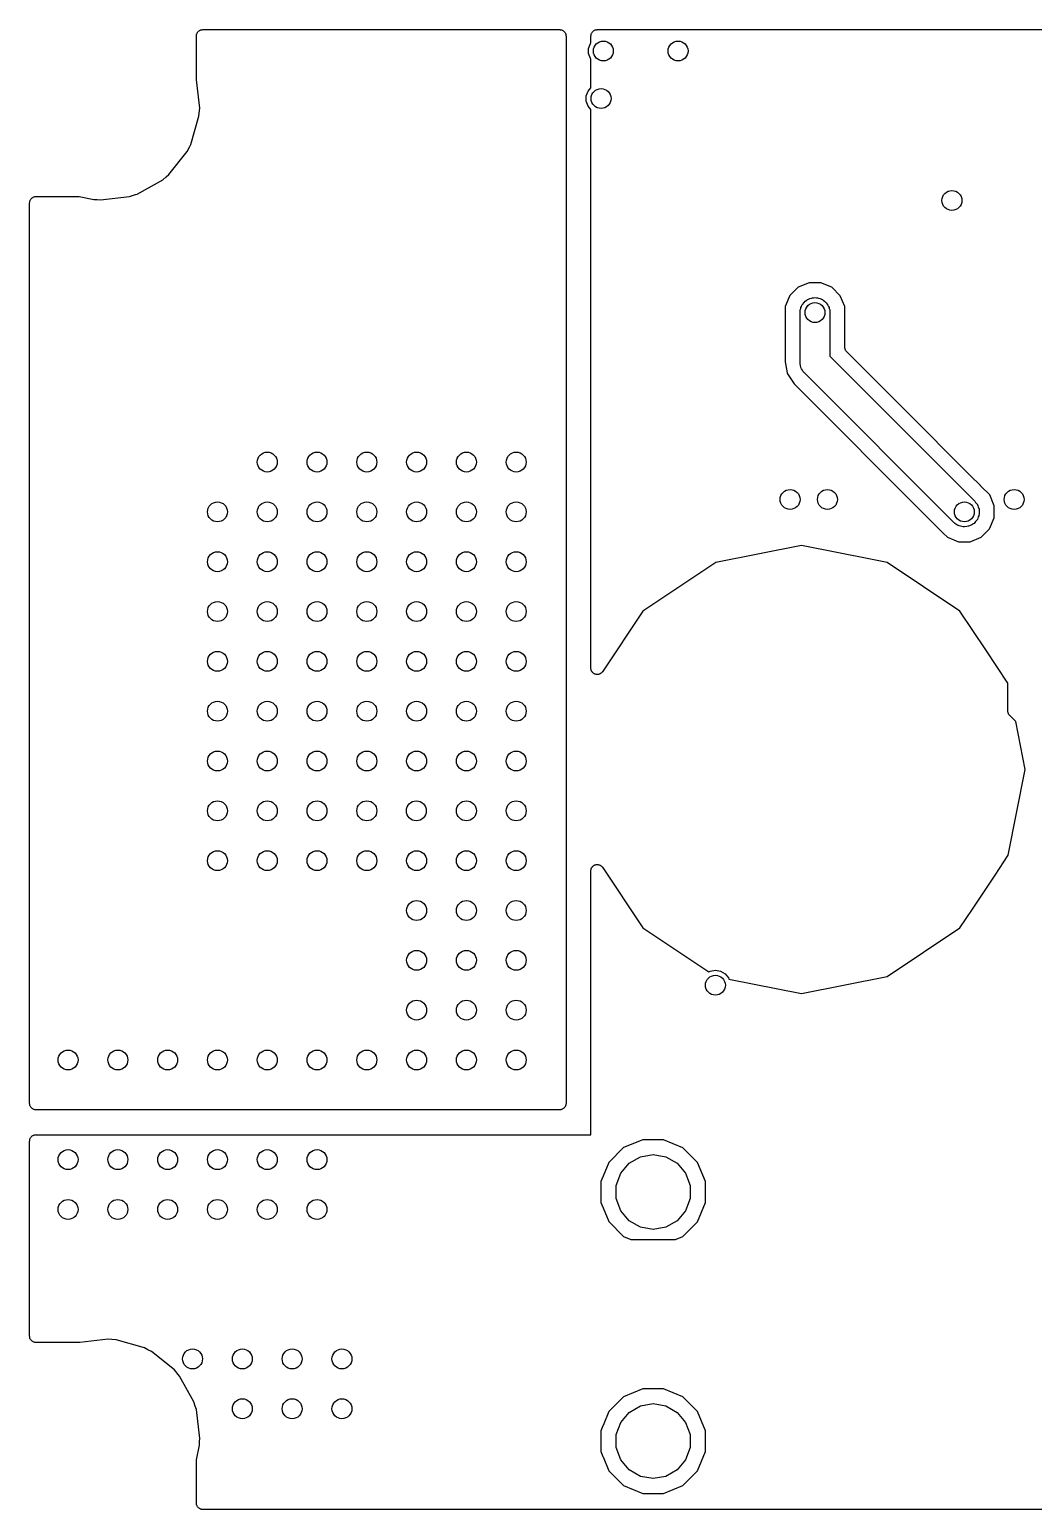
# Model space of a CAD drawing. Extents: x 110.2 to 158.8, y -100 to -70.3.
# Drawn here: x 110.23 to 130.39, y -100.02 to -70.32 of the extents above; entities that cross this region are included whole.
import ezdxf

# ---------------------------------------------------------------- set-up
doc = ezdxf.new("R2010")
doc.units = 0
doc.header["$MEASUREMENT"] = 0
doc.layers.add('BLACK', color=7, linetype='CONTINUOUS')

msp = doc.modelspace()

# ---------------------------------------------------------------- linework, layer by layer
at = {"layer": 'Black'}
for p, q in [((113.59, -70.3944), (113.594, -70.384)), ((113.594, -70.384), (113.601, -70.3755)), ((113.601, -70.3755), (113.606, -70.3658)), ((113.606, -70.3658), (113.615, -70.3587)), ((113.615, -70.3587), (113.622, -70.3502)), ((113.622, -70.3502), (113.632, -70.3446)), ((113.632, -70.3446), (113.64, -70.3375)), ((113.64, -70.3375), (113.651, -70.3337)), ((113.651, -70.3337), (113.66, -70.3281)), ((113.66, -70.3281), (113.671, -70.3262)), ((113.671, -70.3262), (113.682, -70.3224)), ((113.682, -70.3224), (113.693, -70.3224)), ((113.693, -70.3224), (113.704, -70.3205)), ((113.704, -70.3205), (120.873, -70.3205)), ((120.873, -70.3205), (120.884, -70.3224)), ((120.884, -70.3224), (120.895, -70.3224)), ((120.895, -70.3224), (120.905, -70.3262)), ((120.905, -70.3262), (120.916, -70.3281)), ((120.916, -70.3281), (120.926, -70.3337)), ((120.926, -70.3337), (120.936, -70.3375)), ((120.936, -70.3375), (120.945, -70.3446)), ((120.945, -70.3446), (120.955, -70.3502)), ((120.955, -70.3502), (120.962, -70.3587)), ((120.962, -70.3587), (120.97, -70.3658)), ((120.97, -70.3658), (120.976, -70.3755)), ((120.976, -70.3755), (120.983, -70.384)), ((120.983, -70.384), (120.987, -70.3944)), ((121.513, -70.3944), (121.517, -70.384)), ((121.517, -70.384), (121.524, -70.3755)), ((121.524, -70.3755), (121.53, -70.3658)), ((121.53, -70.3658), (121.538, -70.3587)), ((121.538, -70.3587), (121.545, -70.3502)), ((121.545, -70.3502), (121.555, -70.3446)), ((121.555, -70.3446), (121.563, -70.3375)), ((121.563, -70.3375), (121.574, -70.3337)), ((121.574, -70.3337), (121.584, -70.3281)), ((121.584, -70.3281), (121.595, -70.3262)), ((121.595, -70.3262), (121.605, -70.3224)), ((121.605, -70.3224), (121.616, -70.3224)), ((121.616, -70.3224), (121.627, -70.3205)), ((121.627, -70.3205), (155.35, -70.3205)), ((113.577, -70.4475), (113.579, -70.4365)), ((113.577, -71.3131), (113.577, -70.4475)), ((113.579, -70.4254), (113.582, -70.415)), ((113.579, -70.4365), (113.579, -70.4254)), ((113.582, -70.415), (113.584, -70.404)), ((113.584, -70.404), (113.59, -70.3944)), ((120.987, -70.3944), (120.992, -70.404)), ((120.992, -70.404), (120.994, -70.415)), ((120.994, -70.415), (120.998, -70.4254)), ((120.998, -70.4254), (120.998, -70.4365)), ((120.998, -70.4365), (121, -70.4475)), ((121, -70.4475), (121, -91.873)), ((121.453, -70.6977), (121.489, -70.5994)), ((121.489, -70.5994), (121.5, -70.5866)), ((121.5, -70.4475), (121.502, -70.4365)), ((121.5, -70.5866), (121.5, -70.4475)), ((121.502, -70.4254), (121.506, -70.415)), ((121.502, -70.4365), (121.502, -70.4254)), ((121.506, -70.415), (121.508, -70.404)), ((121.508, -70.404), (121.513, -70.3944)), ((121.453, -70.8023), (121.453, -70.6977)), ((121.489, -70.9006), (121.453, -70.8023)), ((121.5, -70.9134), (121.489, -70.9006)), ((121.5, -71.4864), (121.5, -70.9134)), ((113.578, -71.3203), (113.577, -71.3131)), ((113.578, -71.3275), (113.578, -71.3203)), ((113.643, -71.8988), (113.578, -71.3275)), ((121.408, -71.652), (121.444, -71.5537)), ((121.444, -71.5537), (121.5, -71.4864)), ((121.408, -71.7566), (121.408, -71.652)), ((121.444, -71.8549), (121.408, -71.7566)), ((121.5, -71.9222), (121.444, -71.8549)), ((113.467, -72.626), (113.629, -72.0593)), ((113.629, -72.0593), (113.639, -71.9446)), ((113.639, -71.9446), (113.643, -71.8988)), ((113.639, -71.9446), (113.639, -71.9446)), ((121.5, -83.1377), (121.5, -71.9222)), ((113.393, -72.7692), (113.445, -72.6674)), ((113.445, -72.6674), (113.467, -72.626)), ((113.026, -73.2306), (113.393, -72.7692)), ((112.388, -73.6205), (112.903, -73.3347)), ((112.903, -73.3347), (112.971, -73.2776)), ((112.971, -73.2776), (113.026, -73.2306)), ((112.971, -73.2776), (112.971, -73.2776)), ((112.234, -73.6696), (112.356, -73.6305)), ((112.356, -73.6305), (112.388, -73.6205)), ((112.356, -73.6305), (112.356, -73.6305)), ((110.227, -73.7975), (110.229, -73.7865)), ((110.227, -91.873), (110.227, -73.7975)), ((110.229, -73.7754), (110.232, -73.765)), ((110.229, -73.7865), (110.229, -73.7754)), ((110.232, -73.765), (110.234, -73.754)), ((110.234, -73.754), (110.24, -73.7444)), ((110.24, -73.7444), (110.244, -73.734)), ((110.244, -73.734), (110.251, -73.7255)), ((110.251, -73.7255), (110.256, -73.7158)), ((110.256, -73.7158), (110.265, -73.7087)), ((110.265, -73.7087), (110.272, -73.7002)), ((110.272, -73.7002), (110.282, -73.6946)), ((110.282, -73.6946), (110.29, -73.6875)), ((110.29, -73.6875), (110.301, -73.6837)), ((110.301, -73.6837), (110.31, -73.6781)), ((110.31, -73.6781), (110.321, -73.6762)), ((110.321, -73.6762), (110.332, -73.6724)), ((110.332, -73.6724), (110.343, -73.6724)), ((110.343, -73.6724), (110.354, -73.6705)), ((110.354, -73.6705), (111.199, -73.6705)), ((111.199, -73.6705), (111.212, -73.6726)), ((111.212, -73.6726), (111.224, -73.6729)), ((111.224, -73.6729), (111.516, -73.7309)), ((111.516, -73.7309), (111.577, -73.7309)), ((111.577, -73.7309), (111.582, -73.7318)), ((111.582, -73.7318), (111.587, -73.7313)), ((111.587, -73.7313), (111.648, -73.7364)), ((111.648, -73.7364), (112.234, -73.6696)), ((125.881, -75.3999), (125.661, -75.491)), ((126.12, -75.4001), (125.881, -75.3999)), ((126.34, -75.4916), (126.12, -75.4001)), ((125.492, -75.6597), (125.4, -75.8801)), ((125.661, -75.491), (125.492, -75.6597)), ((125.85, -75.7402), (125.869, -75.7334)), ((125.869, -75.7334), (125.897, -75.717)), ((125.897, -75.717), (125.929, -75.7113)), ((125.929, -75.7113), (125.948, -75.7046)), ((125.948, -75.7046), (125.968, -75.7046)), ((125.968, -75.7046), (126, -75.6989)), ((126, -75.6989), (126.032, -75.7046)), ((126.032, -75.7046), (126.052, -75.7046)), ((126.052, -75.7046), (126.071, -75.7113)), ((126.071, -75.7113), (126.103, -75.717)), ((126.103, -75.717), (126.131, -75.7334)), ((126.131, -75.7334), (126.15, -75.7402)), ((126.509, -75.6606), (126.34, -75.4916)), ((126.6, -75.8812), (126.509, -75.6606)), ((125.4, -75.8801), (125.4, -76.1388)), ((125.7, -76), (125.703, -75.9806)), ((125.7, -77), (125.7, -76)), ((125.703, -75.9477), (125.715, -75.9168)), ((125.703, -75.9806), (125.703, -75.9477)), ((125.715, -75.9168), (125.718, -75.8974)), ((125.718, -75.8974), (125.728, -75.8803)), ((125.728, -75.8803), (125.739, -75.8494)), ((125.739, -75.8494), (125.76, -75.8243)), ((125.76, -75.8243), (125.77, -75.8072)), ((125.77, -75.8072), (125.785, -75.7945)), ((125.785, -75.7945), (125.806, -75.7693)), ((125.806, -75.7693), (125.835, -75.7529)), ((125.835, -75.7529), (125.85, -75.7402)), ((126.15, -75.7402), (126.165, -75.7529)), ((126.165, -75.7529), (126.194, -75.7693)), ((126.194, -75.7693), (126.215, -75.7945)), ((126.215, -75.7945), (126.23, -75.8072)), ((126.23, -75.8072), (126.24, -75.8243)), ((126.24, -75.8243), (126.261, -75.8494)), ((126.261, -75.8494), (126.272, -75.8803)), ((126.272, -75.8803), (126.282, -75.8974)), ((126.282, -75.8974), (126.285, -75.9168)), ((126.285, -75.9168), (126.297, -75.9477)), ((126.297, -75.9477), (126.297, -75.9806)), ((126.297, -75.9806), (126.3, -76)), ((126.3, -76), (126.3, -76.8757)), ((126.6, -76.0005), (126.6, -75.8812)), ((126.6, -76.0006), (126.6, -76.0005)), ((126.6, -76.6989), (126.6, -76.0006)), ((126.6, -76.0006), (126.6, -76.0006)), ((125.4, -76.1388), (125.4, -76.1389)), ((125.4, -76.1389), (125.4, -76.1389)), ((125.4, -76.1389), (125.4, -76.1436)), ((125.4, -76.1436), (125.4, -76.1443)), ((125.4, -76.1443), (125.4, -76.9875)), ((126.3, -76.8757), (129.212, -79.7879)), ((126.601, -76.7044), (126.6, -76.6989)), ((126.6, -76.7099), (126.601, -76.7044)), ((126.605, -76.726), (126.6, -76.7099)), ((126.608, -76.7423), (126.605, -76.726)), ((126.61, -76.7471), (126.608, -76.7423)), ((126.612, -76.7525), (126.61, -76.7471)), ((126.621, -76.7661), (126.612, -76.7525)), ((126.63, -76.7805), (126.621, -76.7661)), ((126.634, -76.7841), (126.63, -76.7805)), ((126.637, -76.7887), (126.634, -76.7841)), ((127.782, -77.9338), (126.637, -76.7887)), ((125.4, -76.9875), (125.444, -77.2073)), ((125.444, -77.2073), (125.444, -77.2073)), ((125.444, -77.2073), (125.448, -77.2287)), ((125.702, -77.013), (125.7, -77)), ((125.701, -77.0261), (125.702, -77.013)), ((125.711, -77.064), (125.701, -77.0261)), ((125.718, -77.1026), (125.711, -77.064)), ((125.725, -77.114), (125.718, -77.1026)), ((125.728, -77.1268), (125.725, -77.114)), ((125.751, -77.1589), (125.728, -77.1268)), ((125.77, -77.1928), (125.751, -77.1589)), ((125.78, -77.2013), (125.77, -77.1928)), ((125.788, -77.2121), (125.78, -77.2013)), ((128.788, -80.2121), (125.788, -77.2121)), ((125.448, -77.2287), (125.585, -77.4331)), ((125.585, -77.4331), (128.276, -80.1243)), ((129.124, -79.2757), (127.782, -77.9338)), ((127.782, -77.9338), (127.782, -77.9338)), ((129.322, -79.4737), (129.124, -79.2757)), ((129.323, -79.4741), (129.322, -79.4737)), ((129.326, -79.4775), (129.323, -79.4741)), ((129.509, -79.6606), (129.326, -79.4775)), ((129.326, -79.4775), (129.326, -79.4775)), ((129.326, -79.4775), (129.326, -79.4775)), ((129.212, -79.7879), (129.227, -79.8094)), ((129.227, -79.8094), (129.261, -79.8494)), ((129.261, -79.8494), (129.267, -79.866)), ((129.267, -79.866), (129.272, -79.8732)), ((129.272, -79.8732), (129.279, -79.8986)), ((129.6, -79.8812), (129.509, -79.6606)), ((129.6, -80.1199), (129.6, -79.8812)), ((128.276, -80.1243), (128.276, -80.1243)), ((128.276, -80.1243), (128.575, -80.4238)), ((129.246, -80.1721), (129.227, -80.1906)), ((129.249, -80.1641), (129.246, -80.1721)), ((129.261, -80.1506), (129.249, -80.1641)), ((129.279, -80.1014), (129.261, -80.1506)), ((129.279, -79.8986), (129.297, -79.9477)), ((129.29, -80.0776), (129.279, -80.1014)), ((129.291, -80.0688), (129.29, -80.0776)), ((129.297, -80.0523), (129.291, -80.0688)), ((129.297, -79.9477), (129.297, -79.9653)), ((129.297, -79.9653), (129.299, -79.9739)), ((129.299, -79.9739), (129.297, -80)), ((129.297, -80), (129.297, -80.0523)), ((129.508, -80.3403), (129.6, -80.1199)), ((128.575, -80.4238), (128.575, -80.4239)), ((128.575, -80.4239), (128.575, -80.4239)), ((128.575, -80.4239), (128.66, -80.5084)), ((128.795, -80.2172), (128.788, -80.2121)), ((128.806, -80.2307), (128.795, -80.2172)), ((128.852, -80.2568), (128.806, -80.2307)), ((128.873, -80.2719), (128.852, -80.2568)), ((128.882, -80.2742), (128.873, -80.2719)), ((128.897, -80.283), (128.882, -80.2742)), ((128.949, -80.2921), (128.897, -80.283)), ((128.974, -80.2989), (128.949, -80.2921)), ((128.983, -80.2981), (128.974, -80.2989)), ((129, -80.3011), (128.983, -80.2981)), ((129.052, -80.2921), (129, -80.3011)), ((129.078, -80.2898), (129.052, -80.2921)), ((129.086, -80.286), (129.078, -80.2898)), ((129.103, -80.283), (129.086, -80.286)), ((129.148, -80.2568), (129.103, -80.283)), ((129.172, -80.2457), (129.148, -80.2568)), ((129.178, -80.2395), (129.172, -80.2457)), ((129.194, -80.2307), (129.178, -80.2395)), ((129.227, -80.1906), (129.194, -80.2307)), ((129.339, -80.509), (129.508, -80.3403)), ((125.727, -80.673), (124.006, -81.0153)), ((127.148, -80.9557), (125.727, -80.673)), ((128.66, -80.5084), (128.88, -80.5999)), ((128.88, -80.5999), (129, -80.6)), ((129, -80.6), (129, -80.6)), ((129, -80.6), (129.119, -80.6001)), ((129.119, -80.6001), (129.339, -80.509)), ((124.006, -81.0153), (122.546, -81.9902)), ((127.448, -81.0153), (127.148, -80.9557)), ((128.907, -81.9902), (127.448, -81.0153)), ((122.546, -81.9902), (121.733, -83.2083)), ((129.428, -82.7706), (128.907, -81.9902)), ((129.875, -83.4391), (129.428, -82.7706)), ((129.428, -82.7706), (129.428, -82.7706)), ((121.501, -83.1446), (121.5, -83.1377)), ((121.501, -83.1516), (121.501, -83.1446)), ((121.505, -83.1662), (121.501, -83.1516)), ((121.508, -83.1812), (121.505, -83.1662)), ((121.511, -83.1872), (121.508, -83.1812)), ((121.513, -83.1939), (121.511, -83.1872)), ((121.522, -83.2062), (121.513, -83.1939)), ((121.53, -83.2194), (121.522, -83.2062)), ((121.535, -83.2239), (121.53, -83.2194)), ((121.539, -83.2295), (121.535, -83.2239)), ((121.552, -83.2379), (121.539, -83.2295)), ((121.563, -83.2477), (121.552, -83.2379)), ((121.57, -83.2501), (121.563, -83.2477)), ((121.576, -83.254), (121.57, -83.2501)), ((121.591, -83.2576), (121.576, -83.254)), ((121.605, -83.2628), (121.591, -83.2576)), ((121.612, -83.2628), (121.605, -83.2628)), ((121.619, -83.2645), (121.612, -83.2628)), ((121.634, -83.2628), (121.619, -83.2645)), ((121.649, -83.2628), (121.634, -83.2628)), ((121.656, -83.2604), (121.649, -83.2628)), ((121.663, -83.2597), (121.656, -83.2604)), ((121.676, -83.2529), (121.663, -83.2597)), ((121.691, -83.2477), (121.676, -83.2529)), ((121.696, -83.2433), (121.691, -83.2477)), ((121.702, -83.2402), (121.696, -83.2433)), ((121.713, -83.2292), (121.702, -83.2402)), ((121.724, -83.2194), (121.713, -83.2292)), ((121.728, -83.2133), (121.724, -83.2194)), ((121.733, -83.2083), (121.728, -83.2133)), ((129.875, -84), (129.875, -83.4391)), ((129.876, -84.0054), (129.875, -84)), ((129.875, -84.0109), (129.876, -84.0054)), ((129.88, -84.0267), (129.875, -84.0109)), ((129.883, -84.0428), (129.88, -84.0267)), ((129.885, -84.0475), (129.883, -84.0428)), ((129.887, -84.0528), (129.885, -84.0475)), ((129.896, -84.0662), (129.887, -84.0528)), ((129.904, -84.0803), (129.896, -84.0662)), ((129.908, -84.0839), (129.904, -84.0803)), ((129.912, -84.0884), (129.908, -84.0839)), ((130.033, -84.2099), (129.912, -84.0884)), ((130.224, -85.1705), (130.033, -84.2099)), ((129.882, -86.8916), (130.224, -85.1705)), ((129.617, -87.2883), (129.882, -86.8916)), ((121.5, -87.2032), (121.501, -87.1963)), ((121.5, -92.5), (121.5, -87.2032)), ((121.501, -87.1894), (121.505, -87.1747)), ((121.501, -87.1963), (121.501, -87.1894)), ((121.505, -87.1747), (121.508, -87.1598)), ((121.508, -87.1598), (121.511, -87.1537)), ((121.511, -87.1537), (121.513, -87.147)), ((121.513, -87.147), (121.522, -87.1347)), ((121.522, -87.1347), (121.53, -87.1216)), ((121.53, -87.1216), (121.535, -87.1171)), ((121.535, -87.1171), (121.539, -87.1114)), ((121.539, -87.1114), (121.552, -87.103)), ((121.552, -87.103), (121.563, -87.0932)), ((121.563, -87.0932), (121.57, -87.0908)), ((121.57, -87.0908), (121.576, -87.0869)), ((121.576, -87.0869), (121.591, -87.0833)), ((121.591, -87.0833), (121.605, -87.0781)), ((121.605, -87.0781), (121.612, -87.0781)), ((121.612, -87.0781), (121.619, -87.0765)), ((121.619, -87.0765), (121.634, -87.0781)), ((121.634, -87.0781), (121.649, -87.0781)), ((121.649, -87.0781), (121.656, -87.0805)), ((121.656, -87.0805), (121.663, -87.0813)), ((121.663, -87.0813), (121.676, -87.088)), ((121.676, -87.088), (121.691, -87.0932)), ((121.691, -87.0932), (121.696, -87.0977)), ((121.696, -87.0977), (121.702, -87.1008)), ((121.702, -87.1008), (121.713, -87.1118)), ((121.713, -87.1118), (121.724, -87.1216)), ((121.724, -87.1216), (121.728, -87.1276)), ((121.728, -87.1276), (121.733, -87.1326)), ((121.733, -87.1326), (122.546, -88.3507)), ((129.161, -87.9706), (129.617, -87.2883)), ((129.617, -87.2883), (129.617, -87.2883)), ((128.907, -88.3507), (129.161, -87.9706)), ((129.161, -87.9706), (129.161, -87.9706)), ((122.546, -88.3507), (123.868, -89.2337)), ((127.448, -89.3256), (128.907, -88.3507)), ((123.868, -89.2337), (123.897, -89.217)), ((123.897, -89.217), (124, -89.1989)), ((124, -89.1989), (124.103, -89.217)), ((124.103, -89.217), (124.194, -89.2693)), ((124.194, -89.2693), (124.261, -89.3494)), ((124.261, -89.3494), (124.271, -89.3785)), ((124.271, -89.3785), (125.727, -89.668)), ((125.727, -89.668), (127.448, -89.3256)), ((110.229, -91.8839), (110.227, -91.873)), ((110.229, -91.8951), (110.229, -91.8839)), ((110.232, -91.9055), (110.229, -91.8951)), ((110.234, -91.9164), (110.232, -91.9055)), ((110.24, -91.9261), (110.234, -91.9164)), ((110.244, -91.9365), (110.24, -91.9261)), ((110.251, -91.945), (110.244, -91.9365)), ((110.256, -91.9546), (110.251, -91.945)), ((110.265, -91.9618), (110.256, -91.9546)), ((110.272, -91.9703), (110.265, -91.9618)), ((110.282, -91.9758), (110.272, -91.9703)), ((110.29, -91.983), (110.282, -91.9758)), ((110.301, -91.9868), (110.29, -91.983)), ((110.31, -91.9923), (110.301, -91.9868)), ((110.321, -91.9943), (110.31, -91.9923)), ((110.332, -91.9981), (110.321, -91.9943)), ((110.343, -91.9981), (110.332, -91.9981)), ((110.354, -92), (110.343, -91.9981)), ((120.873, -92), (110.354, -92)), ((120.884, -91.9981), (120.873, -92)), ((120.895, -91.9981), (120.884, -91.9981)), ((120.905, -91.9943), (120.895, -91.9981)), ((120.916, -91.9923), (120.905, -91.9943)), ((120.926, -91.9868), (120.916, -91.9923)), ((120.936, -91.983), (120.926, -91.9868)), ((120.945, -91.9758), (120.936, -91.983)), ((120.955, -91.9703), (120.945, -91.9758)), ((120.962, -91.9618), (120.955, -91.9703)), ((120.97, -91.9546), (120.962, -91.9618)), ((120.976, -91.945), (120.97, -91.9546)), ((120.983, -91.9365), (120.976, -91.945)), ((120.987, -91.9261), (120.983, -91.9365)), ((120.992, -91.9164), (120.987, -91.9261)), ((120.994, -91.9055), (120.992, -91.9164)), ((120.998, -91.8951), (120.994, -91.9055)), ((121, -91.873), (120.998, -91.8839)), ((120.998, -91.8839), (120.998, -91.8951)), ((110.227, -92.627), (110.229, -92.6161)), ((110.227, -96.5435), (110.227, -92.627)), ((110.229, -92.6049), (110.232, -92.5945)), ((110.229, -92.6161), (110.229, -92.6049)), ((110.232, -92.5945), (110.234, -92.5836)), ((110.234, -92.5836), (110.24, -92.5739)), ((110.24, -92.5739), (110.244, -92.5635)), ((110.244, -92.5635), (110.251, -92.555)), ((110.251, -92.555), (110.256, -92.5454)), ((110.256, -92.5454), (110.265, -92.5382)), ((110.265, -92.5382), (110.272, -92.5297)), ((110.272, -92.5297), (110.282, -92.5242)), ((110.282, -92.5242), (110.29, -92.517)), ((110.29, -92.517), (110.301, -92.5132)), ((110.301, -92.5132), (110.31, -92.5077)), ((110.31, -92.5077), (110.321, -92.5057)), ((110.321, -92.5057), (110.332, -92.5019)), ((110.332, -92.5019), (110.343, -92.5019)), ((110.343, -92.5019), (110.354, -92.5)), ((110.354, -92.5), (121.5, -92.5)), ((122.542, -92.5998), (122.156, -92.7593)), ((122.96, -92.6002), (122.542, -92.5998)), ((123.346, -92.7604), (122.96, -92.6002)), ((122.156, -92.7593), (121.86, -93.0544)), ((122.266, -93.0733), (122.493, -92.9425)), ((122.493, -92.9425), (122.75, -92.8971)), ((122.75, -92.8971), (123.007, -92.9425)), ((123.007, -92.9425), (123.234, -93.0733)), ((123.641, -93.056), (123.346, -92.7604)), ((121.86, -93.0544), (121.744, -93.334)), ((122.098, -93.2736), (122.266, -93.0733)), ((123.234, -93.0733), (123.402, -93.2736)), ((123.8, -93.4416), (123.641, -93.056)), ((121.74, -93.3436), (121.7, -93.4402)), ((121.7, -93.4402), (121.7, -93.8579)), ((121.741, -93.3408), (121.74, -93.3436)), ((121.742, -93.3384), (121.741, -93.3408)), ((121.743, -93.3366), (121.742, -93.3384)), ((121.744, -93.334), (121.743, -93.3366)), ((122.009, -93.5193), (122.098, -93.2736)), ((122.009, -93.7807), (122.009, -93.5193)), ((123.402, -93.2736), (123.491, -93.5193)), ((123.491, -93.5193), (123.491, -93.7807)), ((123.8, -93.6503), (123.8, -93.4416)), ((122.098, -94.0264), (122.009, -93.7807)), ((123.491, -93.7807), (123.402, -94.0264)), ((123.8, -93.8598), (123.8, -93.6503)), ((121.7, -93.8579), (121.74, -93.9561)), ((121.74, -93.9561), (121.741, -93.9588)), ((121.741, -93.9588), (121.742, -93.9612)), ((121.742, -93.9612), (121.743, -93.9631)), ((121.743, -93.9631), (121.744, -93.9658)), ((121.744, -93.9658), (121.859, -94.244)), ((122.266, -94.2267), (122.098, -94.0264)), ((123.402, -94.0264), (123.234, -94.2267)), ((123.64, -94.2456), (123.8, -93.8598)), ((121.859, -94.244), (122.154, -94.5396)), ((122.493, -94.3575), (122.266, -94.2267)), ((122.75, -94.4029), (122.493, -94.3575)), ((123.007, -94.3575), (122.75, -94.4029)), ((123.234, -94.2267), (123.007, -94.3575)), ((123.344, -94.5407), (123.64, -94.2456)), ((122.154, -94.5396), (122.3, -94.6)), ((122.3, -94.6), (123.2, -94.6)), ((123.2, -94.6), (123.344, -94.5407)), ((110.229, -96.5544), (110.227, -96.5435)), ((110.229, -96.5655), (110.229, -96.5544)), ((110.232, -96.576), (110.229, -96.5655)), ((110.234, -96.5869), (110.232, -96.576)), ((110.24, -96.5965), (110.234, -96.5869)), ((110.244, -96.607), (110.24, -96.5965)), ((110.251, -96.6155), (110.244, -96.607)), ((110.256, -96.6251), (110.251, -96.6155)), ((110.265, -96.6322), (110.256, -96.6251)), ((110.272, -96.6408), (110.265, -96.6322)), ((110.282, -96.6463), (110.272, -96.6408)), ((110.29, -96.6535), (110.282, -96.6463)), ((110.301, -96.6573), (110.29, -96.6535)), ((110.31, -96.6628), (110.301, -96.6573)), ((110.321, -96.6647), (110.31, -96.6628)), ((110.332, -96.6685), (110.321, -96.6647)), ((110.343, -96.6685), (110.332, -96.6685)), ((110.354, -96.6705), (110.343, -96.6685)), ((111.219, -96.6705), (110.354, -96.6705)), ((111.227, -96.6692), (111.219, -96.6705)), ((111.234, -96.6696), (111.227, -96.6692)), ((111.805, -96.6045), (111.234, -96.6696)), ((111.878, -96.6106), (111.805, -96.6045)), ((111.966, -96.6179), (111.878, -96.6106)), ((112.532, -96.7803), (111.966, -96.6179)), ((112.601, -96.816), (112.532, -96.7803)), ((112.675, -96.8541), (112.601, -96.816)), ((112.601, -96.816), (112.601, -96.816)), ((113.137, -97.2211), (112.675, -96.8541)), ((113.241, -97.344), (113.137, -97.2211)), ((113.527, -97.8596), (113.241, -97.344)), ((122.542, -97.5998), (122.156, -97.7593)), ((122.96, -97.6002), (122.542, -97.5998)), ((123.346, -97.7604), (122.96, -97.6002)), ((113.555, -97.9475), (113.527, -97.8596)), ((113.566, -97.9819), (113.555, -97.9475)), ((113.576, -98.013), (113.566, -97.9819)), ((122.156, -97.7593), (121.86, -98.0544)), ((122.266, -98.0733), (122.493, -97.9425)), ((122.493, -97.9425), (122.75, -97.8971)), ((122.75, -97.8971), (123.007, -97.9425)), ((123.007, -97.9425), (123.234, -98.0733)), ((123.641, -98.056), (123.346, -97.7604)), ((113.643, -98.5987), (113.576, -98.013)), ((121.86, -98.0544), (121.744, -98.334)), ((122.009, -98.5193), (122.098, -98.2736)), ((122.098, -98.2736), (122.266, -98.0733)), ((123.234, -98.0733), (123.402, -98.2736)), ((123.402, -98.2736), (123.491, -98.5193)), ((123.8, -98.4421), (123.641, -98.056)), ((113.638, -98.6597), (113.643, -98.5987)), ((121.74, -98.3436), (121.7, -98.4402)), ((121.7, -98.4402), (121.7, -98.8579)), ((121.741, -98.3408), (121.74, -98.3436)), ((121.742, -98.3384), (121.741, -98.3408)), ((121.743, -98.3366), (121.742, -98.3384)), ((121.744, -98.334), (121.743, -98.3366)), ((122.009, -98.7807), (122.009, -98.5193)), ((123.491, -98.5193), (123.491, -98.7807)), ((123.8, -98.8598), (123.8, -98.4421)), ((113.579, -99.0229), (113.637, -98.7314)), ((113.637, -98.6702), (113.638, -98.665)), ((113.637, -98.7314), (113.637, -98.6702)), ((113.638, -98.665), (113.638, -98.6597)), ((121.7, -98.8579), (121.74, -98.9561)), ((122.098, -99.0264), (122.009, -98.7807)), ((123.491, -98.7807), (123.402, -99.0264)), ((123.64, -99.2456), (123.8, -98.8598)), ((113.577, -99.0477), (113.579, -99.0354)), ((113.577, -99.8935), (113.577, -99.0477)), ((113.579, -99.0354), (113.579, -99.0229)), ((121.74, -98.9561), (121.741, -98.9588)), ((121.741, -98.9588), (121.742, -98.9612)), ((121.742, -98.9612), (121.743, -98.9631)), ((121.743, -98.9631), (121.744, -98.9658)), ((121.744, -98.9658), (121.859, -99.244)), ((122.266, -99.2267), (122.098, -99.0264)), ((123.402, -99.0264), (123.234, -99.2267)), ((121.859, -99.244), (122.154, -99.5396)), ((122.493, -99.3575), (122.266, -99.2267)), ((122.75, -99.4029), (122.493, -99.3575)), ((123.007, -99.3575), (122.75, -99.4029)), ((123.234, -99.2267), (123.007, -99.3575)), ((123.344, -99.5407), (123.64, -99.2456)), ((122.154, -99.5396), (122.54, -99.6998)), ((122.54, -99.6998), (122.958, -99.7002)), ((122.958, -99.7002), (123.344, -99.5407)), ((113.579, -99.9044), (113.577, -99.8935)), ((113.579, -99.9155), (113.579, -99.9044)), ((113.582, -99.926), (113.579, -99.9155)), ((113.584, -99.9369), (113.582, -99.926)), ((113.59, -99.9465), (113.584, -99.9369)), ((113.594, -99.957), (113.59, -99.9465)), ((113.601, -99.9655), (113.594, -99.957)), ((113.606, -99.9751), (113.601, -99.9655)), ((113.615, -99.9822), (113.606, -99.9751)), ((113.622, -99.9908), (113.615, -99.9822)), ((113.632, -99.9963), (113.622, -99.9908)), ((113.64, -100.003), (113.632, -99.9963)), ((113.651, -100.007), (113.64, -100.003)), ((113.66, -100.013), (113.651, -100.007)), ((113.671, -100.015), (113.66, -100.013)), ((113.682, -100.019), (113.671, -100.015)), ((113.693, -100.019), (113.682, -100.019)), ((113.704, -100.02), (113.693, -100.019)), ((121.623, -100.02), (113.704, -100.02)), ((121.625, -100.02), (121.623, -100.02)), ((121.627, -100.02), (121.625, -100.02)), ((155.35, -100.02), (121.627, -100.02))]:
    msp.add_line(p, q, dxfattribs=at)
for centre in [(121.75, -70.75), (123.25, -70.75), (121.704, -71.7043), (128.75, -73.75), (126, -76), (115, -79), (116, -79), (117, -79), (118, -79), (119, -79), (120, -79), (125.5, -79.75), (126.25, -79.75), (130, -79.75), (114, -80), (115, -80), (116, -80), (117, -80), (118, -80), (119, -80), (120, -80), (129, -80), (114, -81), (115, -81), (116, -81), (117, -81), (118, -81), (119, -81), (120, -81), (114, -82), (115, -82), (116, -82), (117, -82), (118, -82), (119, -82), (120, -82), (114, -83), (115, -83), (116, -83), (117, -83), (118, -83), (119, -83), (120, -83), (114, -84), (115, -84), (116, -84), (117, -84), (118, -84), (119, -84), (120, -84), (114, -85), (115, -85), (116, -85), (117, -85), (118, -85), (119, -85), (120, -85), (114, -86), (115, -86), (116, -86), (117, -86), (117.994, -86), (119, -86), (120, -86), (114, -87), (115, -87), (116, -87), (117, -87), (118, -87), (119, -87), (120, -87), (118, -88), (119, -88), (120, -88), (118, -89), (119, -89), (120, -89), (124, -89.5), (118, -90), (119, -90), (120, -90), (111, -91), (112, -91), (113, -91), (114, -91), (115, -91), (116, -91), (117, -91), (118, -91), (119, -91), (120, -91), (111, -93), (112, -93), (113, -93), (114, -93), (115, -93), (116, -93), (111, -94), (112, -94), (113, -94), (114, -94), (115, -94), (116, -94), (113.5, -97), (114.5, -97), (115.5, -97), (116.5, -97), (114.5, -98), (115.5, -98), (116.5, -98)]:
    msp.add_circle(centre, 0.2, dxfattribs=at)

doc.saveas('drawing.dxf')
